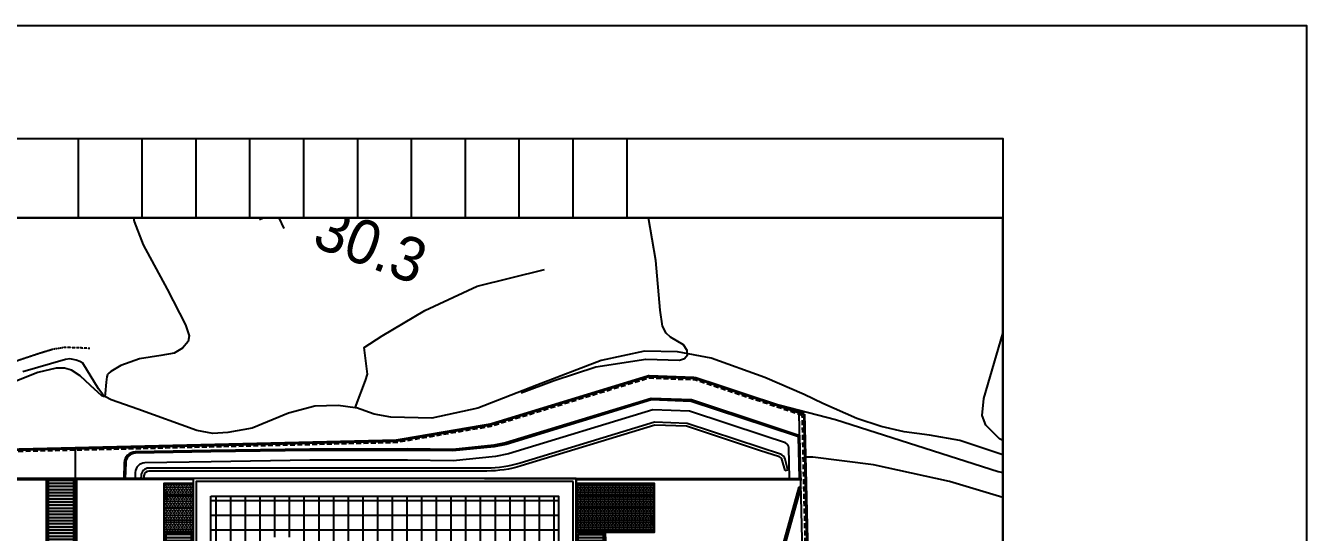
# Model space of a CAD drawing. Extents: x 152195838 to 160350639, y 364657247 to 370318102.
# Drawn here: x 160089147 to 160350639, y 365060630 to 365163969 of the extents above; entities that cross this region are included whole.
import ezdxf
from ezdxf.xclip import XClip

# ---------------------------------------------------------------- set-up
doc = ezdxf.new("R2010")
doc.units = 0
doc.header["$MEASUREMENT"] = 0
for name, pattern in [('5M2P5', [7.5, 5, -2.5]), ('AAA004', [3, 2, -1]), ('DASHED', [0.75, 0.5, -0.25]), ('DIVIDEX2', [2.5, 1, -0.5, 0, -0.5, 0, -0.5]), ('HID', [2.3, 1.5, -0.8]), ('PHANTOM2', [1.25, 0.625, -0.125, 0.125, -0.125, 0.125, -0.125]), ('사무실2종$0$ACAD_ISO04W100', [30, 24, -3, 0, -3])]:
    doc.linetypes.add(name, pattern=pattern)
doc.layers.get('0').update_dxf_attribs({"linetype": 'CONTINUOUS'})
for name, color, linetype in [('0 구역계(부지)', 5, 'PHANTOM2'), ('4A.TEC ELE 1', 7, 'CONTINUOUS'), ('4A.TEC OPEN', 9, 'HID'), ('4A.TEC SITE', 1, 'DIVIDEX2'), ('4A.TEC 벽체 3', 4, 'CONTINUOUS'), ('4A.TEC 주차 확장형', 8, 'CONTINUOUS'), ('4A.TEC 해치 1', 9, 'CONTINUOUS'), ('A0013116', 1, 'CONTINUOUS'), ('A0023119', 1, '5M2P5'), ('E0022112', 5, 'CONTINUOUS'), ('F0017111', 30, 'CONTINUOUS'), ('F0017114', 7, 'CONTINUOUS'), ('F0027217', 7, 'CONTINUOUS'), ('HAT', 5, 'CONTINUOUS'), ('㈜SE&C 심볼', 7, 'CONTINUOUS'), ('㈜SE&C 패턴 1', 8, 'CONTINUOUS')]:
    doc.layers.add(name, color=color, linetype=linetype)
doc.layers.add('DEFPOINT', color=135, linetype='CONTINUOUS', plot=False)
doc.styles.add('NGSW', font='')
doc.styles.get('NGSW').set_extended_font_data('Dotum')
pattern_1 = [(180, (440424.4, -2000898.2), (-2e-12, -635), [])]

# ---------------------------------------------------------------- blocks, each defined once
blk = doc.blocks.new('zw$C900')
at = {"layer": '0 구역계(부지)', "linetype": 'AAA004', "ltscale": 500, "flags": 128}
blk.add_lwpolyline([(-78576, -83230), (-84358, -81321), (-100487, -75984), (-109941, -75633), (-142159, -85468), (-161435, -88757), (-252852, -90934), (-260151, -93736), (-271129, -102323), (-291575, -111577), (-291456, -113105), (-292591, -125163), (-292605, -129353), (-292051, -132630), (-291060, -134530), (-289085, -141318), (-289168, -144287), (-285317, -146399), (-285092, -151580), (-282702, -162240), (-272700, -185724), (-265309, -192985), (-216758, -218936), (-205440, -225775), (-188949, -237591), (-187640, -238240), (-161500, -240648), (-136284, -235184), (-121462, -234588), (-113066, -233536), (-95241, -239556), (-74880, -238437)], close=True, dxfattribs=at)
at = {"layer": '4A.TEC SITE', "color": 10, "linetype": '사무실2종$0$ACAD_ISO04W100', "ltscale": 300, "const_width": 600}
for points in [[(-78183, -82939), (-84232, -80941), (-100415, -75586), (-109993, -75231), (-142252, -85078), (-161474, -88358), (-252931, -90536)], [(-265548, -193310), (-216956, -219284), (-205660, -226110), (-189156, -237935), (-187750, -238631), (-161475, -241052), (-136234, -235582), (-121429, -234987), (-113107, -233944), (-95296, -239959), (-74470, -238816), (-74470, -238816), (-78183, -82939), (-78183, -82939)]]:
    blk.add_lwpolyline(points, dxfattribs=at)
blk = doc.blocks.new('zw$CACE')
at = {"layer": 'F0017111', "flags": 128}
for points in [[(77233, 261566), (80521, 251797), (86401, 238252), (89804, 233329), (93974, 229550), (99612, 226440), (114473, 221014)], [(105213, 129932), (102706, 129380), (92854, 135768), (76535, 147834), (71337, 150951), (57014, 159016), (44849, 164256), (30771, 168492), (15268, 171915), (2913, 173448), (1337, 173443)]]:
    blk.add_lwpolyline(points, dxfattribs=at)
at = {"layer": 'F0017114', "flags": 128}
blk.add_lwpolyline([(93016, 263493), (94393, 257236), (96680, 252559), (100146, 248605), (104778, 245433)], dxfattribs=at)
blk = doc.blocks.new('F0027217')
at = {"layer": 'F0027217'}
for p, q in [((-2.65, 2.65), (2.65, -2.65)), ((-2.65, -2.65), (2.65, 2.65))]:
    blk.add_line(p, q, dxfattribs=at)
blk = doc.blocks.new('dwgE1B8')
at = {"layer": 'A0013116', "flags": 128}
for points in [[(1173453, 1112610), (1169153, 1115096), (1162122, 1119791), (1153691, 1125138), (1145457, 1130060), (1136632, 1135032), (1127923, 1139502), (1116275, 1146754), (1114070, 1148787), (1107612, 1155408), (1100362, 1162546), (1094098, 1168509), (1088244, 1172804), (1079243, 1179117), (1072629, 1184710), (1068592, 1187951), (1065939, 1189871)], [(915777, 1190208), (911727, 1187363), (904987, 1184744)]]:
    blk.add_lwpolyline(points, dxfattribs=at)
at = {"layer": 'A0023119', "flags": 128}
blk.add_lwpolyline([(922015, 1122676), (919027, 1122821), (916736, 1122834), (914612, 1122517), (911675, 1121629), (907367, 1120186), (902723, 1118730), (898066, 1117694), (894954, 1117395), (891170, 1117455), (888354, 1117500)], dxfattribs=at)
at = {"layer": 'E0022112', "flags": 128}
for points in [[(976210, 1110589), (978307, 1116120), (978707, 1117441), (978045, 1122858), (981692, 1125218), (990434, 1130416), (1001118, 1135340), (1014830, 1138800)], [(1136116, 1087723), (1131670, 1090507), (1124273, 1094425), (1118379, 1097193), (1111680, 1099921), (1099643, 1103875), (1093484, 1104992), (1088267, 1105628), (1083616, 1106779), (1078641, 1108350), (1071663, 1111417), (1067898, 1113283), (1059860, 1116714), (1048868, 1120694), (1041991, 1121978), (1035285, 1122124), (1026428, 1120212), (1013286, 1115195), (1001256, 1110482), (991834, 1108482), (983448, 1108646), (980074, 1109288), (976491, 1110556), (976210, 1110589)], [(976210, 1110589), (972702, 1111008), (967959, 1110886), (962562, 1109472), (955167, 1106430), (950171, 1105515), (947159, 1105348), (943839, 1105953), (931844, 1110314), (926372, 1112200), (925216, 1112823), (924694, 1113264), (923824, 1114401), (920583, 1119641), (919989, 1119980), (919201, 1120285), (918603, 1120422), (917954, 1120541), (917046, 1120445), (908358, 1117928)]]:
    blk.add_lwpolyline(points, dxfattribs=at)
at = {"layer": 'F0017111', "flags": 128}
for points in [[(919824, 1189054), (922292, 1183664), (923914, 1179474), (927849, 1163829), (931083, 1148575), (932932, 1143812), (937813, 1134737), (941533, 1127458), (942280, 1125240), (942115, 1124109), (940954, 1122727), (939246, 1121680), (936493, 1121255), (932155, 1120562), (928341, 1119186), (926307, 1117964), (925894, 1117644), (925664, 1117339), (925497, 1116893), (925354, 1115810), (925171, 1113488), (925139, 1113243), (925065, 1113047), (924936, 1112922), (924802, 1112897), (924501, 1113019), (922129, 1115128), (920031, 1117105), (918291, 1118216), (916826, 1118629), (915146, 1118627), (911417, 1117733), (905393, 1115412)], [(1010072, 1113645), (1016818, 1116146), (1025307, 1118951), (1035521, 1120515), (1042382, 1120278), (1043404, 1120643), (1044031, 1121348), (1043971, 1122246), (1043248, 1123424), (1040554, 1124986), (1039694, 1125798), (1038954, 1127217), (1038496, 1130505), (1037578, 1140616), (1034650, 1157521), (1030963, 1174336), (1028340, 1186429), (1027580, 1188592)], [(1060780, 1111628), (1061112, 1111581), (1074245, 1108157), (1107494, 1097546), (1113076, 1096570), (1115430, 1096673), (1116633, 1097034), (1117069, 1097715), (1117005, 1098571), (1116247, 1099399), (1107738, 1104255), (1104927, 1107046), (1104229, 1109004), (1104529, 1112436), (1113469, 1143129), (1115335, 1146273), (1115344, 1146452), (1115236, 1146593), (1113956, 1147186), (1113774, 1147333), (1113637, 1147523), (1113117, 1148843), (1107289, 1155729), (1107164, 1156395), (1107345, 1156936), (1108917, 1158686), (1109020, 1159161), (1108806, 1159902), (1103228, 1167143), (1101193, 1170583), (1100203, 1173761), (1100764, 1175377), (1101717, 1177956), (1102092, 1178959), (1102629, 1179537), (1111831, 1184852), (1111977, 1185128), (1111992, 1185368), (1110518, 1190851)]]:
    blk.add_lwpolyline(points, dxfattribs=at)
at = {"layer": 'DEFPOINT', "xscale": 999.9999999999997, "yscale": 999.9999999999997, "zscale": 999.9999999999997, "rotation": 339.5087343485739}
blk.add_blockref('F0027217', (960063, 1150529), dxfattribs=at)
at = {"layer": 'DEFPOINT', "style": 'NGSW'}
blk.add_text('30.3', height=9000, rotation=339.50873, dxfattribs=at).set_placement((967093, 1143631))
blk = doc.blocks.new('asq9q')
for p, q in [((159790047, 364980932), (159791547, 364982432)), ((159790047, 364982432), (159791547, 364980932))]:
    blk.add_line(p, q)
at = {"linetype": 'DASHED'}
blk.add_lwpolyline([(159790047, 364980932), (159791547, 364980932), (159791547, 364982432), (159790047, 364982432)], close=True, dxfattribs=at)
blk = doc.blocks.new('dwgEE07')
at = {"layer": '4A.TEC 해치 1', "linetype": 'Continuous'}
h = blk.add_hatch(color=254, dxfattribs=at)
h.dxf.hatch_style = 1
h.paths.add_polyline_path([(0, 25100), (1500, 25100), (1500, 23600), (0, 23600), (0, 600), (6000, 600), (6000, 78800), (0, 78800), (0, 36100), (1500, 36100), (1500, 34600), (0, 34600)])
at = {"layer": '4A.TEC 해치 1'}
h = blk.add_hatch(dxfattribs=at)
h.set_pattern_fill('LINE', color=256, scale=200, angle=180)
h.set_pattern_definition(pattern_1)
h.paths.add_polyline_path([(400, 0), (400, 23600), (1500, 23600), (1500, 25100), (400, 25100), (400, 34600), (1500, 34600), (1500, 36100), (400, 36100), (400, 78400), (5600, 78400), (5600, 0)])
at = {"ltscale": 1000}
blk.add_lwpolyline([(0, 600), (6000, 600), (6000, 78800), (0, 78800)], dxfattribs=at)
at = {"layer": '4A.TEC ELE 1', "color": 8}
for p, q in [((400, 36100), (400, 78400)), ((400, 25100), (400, 34600)), ((400, 1000), (400, 23600))]:
    blk.add_line(p, q, dxfattribs=at)
blk.add_lwpolyline([(0, 1000), (5600, 1000), (5600, 78400), (400, 78400)], dxfattribs=at)
for p in [(-159790047, -364946332), (-159790047, -364957332)]:
    blk.add_blockref('asq9q', p)
blk = doc.blocks.new('zw$EEDA')
at = {"layer": '4A.TEC 해치 1', "linetype": 'Continuous'}
h = blk.add_hatch(color=254, dxfattribs=at)
h.dxf.hatch_style = 1
h.paths.add_polyline_path([(6000, 0), (6000, 11000), (4500, 11000), (4500, 12500), (6000, 12500), (6000, 31700), (4500, 31700), (4500, 33200), (6000, 33200), (6000, 45000), (4500, 45000), (4500, 46500), (6000, 46500), (6000, 89200), (0, 89200), (0, 0)])
at = {"layer": '4A.TEC 해치 1'}
h = blk.add_hatch(dxfattribs=at)
h.set_pattern_fill('LINE', color=256, scale=200, angle=360)
h.set_pattern_definition([(360, (-434424.4, 2090698.2), (2e-12, 635), [])])
edge = h.paths.add_edge_path()
edge.add_line((400, 88800), (5600, 88800))
edge.add_line((5600, 88800), (5600, 46500))
edge.add_line((5600, 46500), (4500, 46500))
edge.add_line((4500, 46500), (4500, 45000))
edge.add_line((4500, 45000), (5600, 45000))
edge.add_line((5600, 45000), (5600, 33200))
edge.add_line((5600, 33200), (4500, 33200))
edge.add_line((4500, 33200), (4500, 31700))
edge.add_line((4500, 31700), (5600, 31700))
edge.add_line((5600, 31700), (5600, 12500))
edge.add_line((5600, 12500), (4500, 12500))
edge.add_line((4500, 12500), (4500, 11000))
edge.add_line((4500, 11000), (5600, 11000))
edge.add_line((5600, 11000), (5600, 400))
edge.add_line((5600, 400), (400, 400))
edge.add_line((400, 400), (400, 88600))
at = {"ltscale": 1000}
blk.add_lwpolyline([(6000, 89200), (0, 89200), (0, 0), (6000, 0)], dxfattribs=at)
at = {"layer": '4A.TEC ELE 1', "color": 8}
for p, q in [((5600, 88800), (5600, 46500)), ((5600, 45000), (5600, 33200)), ((5600, 31700), (5600, 12500)), ((5600, 11000), (5600, 400))]:
    blk.add_line(p, q, dxfattribs=at)
blk.add_lwpolyline([(6000, 88800), (400, 88800), (400, 400), (5600, 400)], dxfattribs=at)
for p in [(-159785547, -364935932), (-159785547, -364949232), (-159785547, -364969932)]:
    blk.add_blockref('asq9q', p)
blk = doc.blocks.new('dwg7F0D')
at = {"linetype": 'Continuous'}
blk.add_line((193053, 200940), (193053, 207083), dxfattribs=at)
for points in [[(340479, 214503), (335768, 216059), (319585, 221414), (310007, 221769), (277748, 211922), (258526, 208642), (193005, 207082)], [(344530, 58161), (340818, 214037)], [(193053, 200940), (193053, 207083)], [(337907, 202523), (338487, 202675)], [(193053, 200940), (164413, 200940)], [(193053, 200640), (164413, 200640)], [(343748, 78402), (343542, 87021), (339711, 96714), (339405, 109549), (338945, 128430), (338657, 140962), (337549, 187458), (340788, 199199)], [(343748, 78402), (343542, 87021), (339711, 96714), (339405, 109549), (338945, 128430), (338657, 140962), (337549, 187458), (340788, 199199)], [(344148, 78412), (343941, 87102), (340109, 96795), (339804, 109574), (339347, 128431), (339057, 140947), (337951, 187408), (341173, 199093)], [(341173, 199093), (340788, 199199)]]:
    blk.add_lwpolyline(points, dxfattribs=at)
for points in [[(341129, 200966), (340923, 209617), (334357, 211786), (318778, 216940), (310596, 217244), (280860, 208167), (278480, 207702), (270056, 206858), (260832, 206940), (240878, 206930), (220676, 206649), (205250, 206363, 0.400453), (202993, 204130), (202902, 200948)], [(340829, 200959), (340628, 209399), (334263, 211501), (318725, 216642), (310636, 216943), (280933, 207875), (278524, 207404), (270070, 206558), (260831, 206640), (240881, 206630), (220681, 206349), (205255, 206063, 0.400453), (203293, 204121), (203202, 200940)], [(338829, 200940), (338679, 207237, 0.3170339), (337993, 208163), (333636, 209602), (318366, 214654), (310898, 214931), (281418, 205932), (278816, 205424), (270161, 204557), (260832, 204640), (240908, 204631), (220714, 204350), (207200, 204099, 0.400453), (205238, 202157), (205201, 200882)], [(338487, 202675), (337923, 204832, 0.2543086), (336943, 205877), (332852, 207228), (317918, 212169), (311225, 212418), (283844, 204059, -0.0742057), (277012, 203040), (208018, 203040, 0.4058377), (206419, 201485), (206404, 200957)], [(337907, 202523), (337343, 204680, 0.2543086), (336754, 205307), (332664, 206658), (317811, 211573), (311304, 211814), (284020, 203485, -0.0742057), (277012, 202440), (208018, 202440, 0.4058377), (207019, 201468), (207003, 200940)]]:
    blk.add_lwpolyline(points, format="xyb", dxfattribs=at)
blk = doc.blocks.new('s98w7er')
at = {"layer": 'DEFPOINT'}
for p, q in [((157579947, 365124806), (157579947, 365140969)), ((157592947, 365124806), (157592947, 365140969)), ((157603947, 365124806), (157603947, 365140969)), ((157614947, 365124806), (157614947, 365140969)), ((157625947, 365124806), (157625947, 365140969)), ((157636947, 365124806), (157636947, 365140969)), ((157647947, 365124806), (157647947, 365140969)), ((157658947, 365124806), (157658947, 365140969)), ((157669947, 365124806), (157669947, 365140969)), ((157680947, 365124806), (157680947, 365140969)), ((157691947, 365124806), (157691947, 365140969)), ((157459834, 365071032), (157443671, 365071032)), ((157459834, 365060032), (157443671, 365060032)), ((157459834, 365049032), (157443671, 365049032)), ((157459834, 365038032), (157443671, 365038032)), ((157459834, 365027032), (157443671, 365027032)), ((157459834, 365016032), (157443671, 365016032)), ((157459834, 365005032), (157443671, 365005032)), ((157459834, 364994032), (157443671, 364994032)), ((157459834, 364983032), (157443671, 364983032))]:
    blk.add_line(p, q, dxfattribs=at)
blk = doc.blocks.new('zw$EE0')
at = {"layer": '4A.TEC 해치 1', "linetype": 'Continuous'}
h = blk.add_hatch(color=254, dxfattribs=at)
h.dxf.hatch_style = 1
h.paths.add_polyline_path([(0, 34600), (0, 25100), (0, 25100), (0, 23600), (0, 23600), (0, 600), (6000, 600), (6000, 78800), (0, 78800), (0, 36100), (0, 36100), (0, 34600)])
at = {"layer": '4A.TEC 해치 1'}
h = blk.add_hatch(dxfattribs=at)
h.set_pattern_fill('LINE', color=256, scale=200, angle=180)
h.set_pattern_definition(pattern_1)
h.paths.add_polyline_path([(400, 36100), (400, 78400), (5600, 78400), (5600, 0), (400, 0), (400, 34600)])
at = {"ltscale": 1000}
blk.add_lwpolyline([(0, 600), (6000, 600), (6000, 78800), (0, 78800)], dxfattribs=at)
at = {"layer": '4A.TEC ELE 1', "color": 8}
blk.add_line((400, 1000), (400, 78400), dxfattribs=at)
blk.add_lwpolyline([(0, 1000), (5600, 1000), (5600, 78400), (400, 78400)], dxfattribs=at)

msp = doc.modelspace()

# ---------------------------------------------------------------- hatches: boundary and pattern name
at = {"layer": 'HAT'}
h = msp.add_hatch(dxfattribs=at)
h.set_pattern_fill('_USER', color=8, scale=3000, double=1, pattern_type=0)
h.set_pattern_definition([(0, (160194047, 365163116.4), (0, 3000), []), (90, (160194047, 365163116.4), (-3000, 2e-13), [])])
h.paths.add_polyline_path([(160145547.0046, 365059631.8958), (160145547.0046, 365056091.8958), (160138307.0046, 365056091.8958), (160138307.0046, 365059631.8958)], flags=16)
h.paths.add_polyline_path([(160197947.0046, 364986031.8958), (160126947.0046, 364986031.8958), (160126947.0046, 364994431.8958), (160126947.0046, 364997854.3443), (160135347.0046, 364997971.8958), (160135347.0046, 364994431.8958), (160145672.0046, 364994431.8958), (160145672.0046, 364997971.8958), (160126947.0046, 364997971.8958), (160126947.0046, 365068031.8958), (160197947.0046, 365068031.8958)])
at = {"layer": '㈜SE&C 패턴 1'}
h = msp.add_hatch(dxfattribs=at)
h.set_pattern_fill('ANSI31', color=253, scale=50, angle=270, style=0)
h.set_pattern_definition([(270, (151905017.3, 367374435.34), (274.963066, 1e-11), [158.75, -317.5]), (30, (151905017.3, 367374435.34), (-137.481533, 238.125), [158.75, -317.5]), (330, (151905017.3, 367374276.6), (137.481533, 238.125), [158.75, -317.5])])
h.paths.add_polyline_path([(160117447.0046, 365060831.8958), (160123347.0046, 365060831.8958), (160123347.0046, 365070431.8958), (160117447.0046, 365070431.8958)])
h = msp.add_hatch(dxfattribs=at)
h.set_pattern_fill('ANSI31', color=253, scale=50, angle=270, style=0)
h.set_pattern_definition([(270, (151918042.14, 367372016.3), (274.963066, 1e-11), [158.75, -317.5]), (30, (151918042.14, 367372016.3), (-137.481533, 238.125), [158.75, -317.5]), (330, (151918042.14, 367371857.56), (137.481533, 238.125), [158.75, -317.5])])
h.paths.add_polyline_path([(160217447.0046, 365060831.8958), (160201547.0046, 365060831.8958), (160201547.0046, 365070431.8958), (160217447.0046, 365070431.8958)])

# ---------------------------------------------------------------- linework, layer by layer
for p, q in [((160201547.0046, 365071631.8958), (160247631.0808, 365071631.8958)), ((160201547.0046, 365071431.8958), (160247631.0808, 365071431.8958)), ((160201547.0046, 365065631.8958), (160217447.0046, 365065631.8958))]:
    msp.add_line(p, q)
at = {"flags": 128}
for points in [[(160182847.0046, 365071631.8958), (160099347.0046, 365071631.8958), (160099347.0046, 364982431.8958), (160201547.0046, 364982431.8958), (160201547.0046, 365060531.8958)], [(160123347.0046, 365071431.8958), (160099547.0046, 365071431.8958), (160099547.0046, 364982631.8958), (160123347.0046, 364982631.8958)], [(160123347.0046, 365060631.8958), (160117447.0046, 365060631.8958), (160117447.0046, 365070631.8958), (160123347.0046, 365070631.8958)], [(160123347.0046, 365060831.8958), (160117447.0046, 365060831.8958), (160117447.0046, 365070431.8958), (160123347.0046, 365070431.8958)], [(160201547.0046, 365070631.8958), (160217447.0046, 365070631.8958), (160217447.0046, 365060631.8958), (160201547.0046, 365060631.8958)], [(160201547.0046, 365070431.8958), (160217447.0046, 365070431.8958), (160217447.0046, 365060831.8958), (160201547.0046, 365060831.8958)]]:
    msp.add_lwpolyline(points, dxfattribs=at)
at = {"layer": '4A.TEC OPEN', "ltscale": 1000, "flags": 128}
msp.add_lwpolyline([(160201547.0046, 365060631.8958), (160207547.0046, 365060631.8958), (160207547.0046, 364982431.8958), (160201547.0046, 364982431.8958)], dxfattribs=at)
at = {"layer": '4A.TEC 벽체 3'}
msp.add_lwpolyline([(160182847.0046, 365071631.8958), (160201547.0046, 365071631.8958), (160201547.0046, 364982431.8958), (160171847.0046, 364982431.8958), (160171847.0046, 364982431.8958), (160123347.0046, 364982431.8958), (160123347.0046, 365060631.8958)], dxfattribs=at)
for points in [[(160201547.0046, 365071631.8958), (160123347.0046, 365071631.8958), (160123347.0046, 364982431.8958), (160201547.0046, 364982431.8958)], [(160200947.0046, 365071031.8958), (160123947.0046, 365071031.8958), (160123947.0046, 364983031.8958), (160200947.0046, 364983031.8958)]]:
    msp.add_lwpolyline(points, close=True, dxfattribs=at)
at = {"layer": 'DEFPOINT', "color": 5}
msp.add_lwpolyline([(160350639.3792, 364866968.7306), (159930639.3792, 364866968.7306), (159930639.3792, 365163968.7306), (160350639.3792, 365163968.7306)], close=True, dxfattribs=at)
at = {"layer": 'DEFPOINT'}
for points in [[(159963670.7345, 365140968.7306), (160288639.3792, 365140968.7306), (160288639.3792, 364896968.7306), (159963670.7345, 364896968.7306)], [(159979833.8928, 365124805.5723), (160288639.3792, 365124805.5723), (160288639.3792, 364896968.7306), (159979833.8928, 364896968.7306)]]:
    msp.add_lwpolyline(points, close=True, dxfattribs=at)
at = {"layer": 'HAT', "color": 8}
msp.add_lwpolyline([(160126947.0046, 365068031.8958), (160197947.0046, 365068031.8958), (160197947.0046, 364986031.8958), (160126947.0046, 364986031.8958)], close=True, dxfattribs=at)
at = {"layer": '㈜SE&C 심볼', "color": 1, "ltscale": 10}
for p, q in [((160117447.0046, 365068131.8958), (160123347.0046, 365068131.8958)), ((160201547.0046, 365068131.8958), (160217447.0046, 365068131.8958)), ((160117447.0046, 365063131.8958), (160123347.0046, 365063131.8958)), ((160201547.0046, 365063131.8958), (160217447.0046, 365063131.8958))]:
    msp.add_line(p, q, dxfattribs=at)
for points in [[(160117881.1907, 365068972.4313), (160118000.4707, 365068903.565), (160117606.0445, 365068131.8958), (160118053.2431, 365067357.3251), (160117933.9631, 365067288.4588), (160117447.0045, 365068131.8958)], [(160217012.8185, 365062291.3603), (160216893.5385, 365062360.2267), (160217287.9646, 365063131.8958), (160216840.7661, 365063906.4665), (160216960.0461, 365063975.3328), (160217447.0046, 365063131.8958)]]:
    msp.add_lwpolyline(points, close=True, dxfattribs=at)
at = {"layer": '㈜SE&C 심볼', "color": 1, "ltscale": 10, "const_width": 169.0637}
for points in [[(160217511.9849, 365068077.829, 1), (160217382.0247, 365068185.9626, 1)], [(160117382.0243, 365063185.9626, 1), (160117511.9845, 365063077.829, 1)]]:
    msp.add_lwpolyline(points, format="xyb", close=True, dxfattribs=at)
at = {"layer": '㈜SE&C 패턴 1', "color": 253}
msp.add_line((160117447.0046, 365065631.8958), (160123347.0046, 365065631.8958), dxfattribs=at)

# ---------------------------------------------------------------- block references
ref = msp.add_blockref('zw$C900', (160326294.1963, 365167692.3902))
XClip(ref).set_block_clipping_path([(-346460.3034804165, -270723.6596113443), (-37654.8170804977, -42886.8178881407)])
ref = msp.add_blockref('dwg7F0D', (159906294.1963, 364870692.3902))
XClip(ref).set_block_clipping_path([(73539.6965195835, 26276.3403886557), (382345.1829194725, 254113.1821118593)])
msp.add_blockref('zw$EEDA', (160093347.0046, 364982431.8958))
at = {"layer": '4A.TEC 주차 확장형'}
ref = msp.add_blockref('zw$CACE', (160246983.9236, 364902517.9126), dxfattribs=at)
XClip(ref).set_block_clipping_path([(-267150.0308521986, -5549.1819975972), (41655.4555477202, 222287.6597256064)])
at = {"layer": 'DEFPOINT'}
msp.add_blockref('s98w7er', (2520000, 0), dxfattribs=at)
at = {"layer": 'F0027217'}
ref = msp.add_blockref('dwgE1B8', (159180233.8627, 363975469.3043), dxfattribs=at)
XClip(ref).set_block_clipping_path([(799600.0300599933, 921499.4263451099), (1108405.5164599121, 1149336.2680683136)])
at = {"layer": 'F0027217', "rotation": 180}
msp.add_blockref('zw$EE0', (160123347.0046, 365061231.8958), dxfattribs=at)
at = {"layer": 'F0027217'}
msp.add_blockref('dwgEE07', (160201546.9453, 364981831.8958), dxfattribs=at)

doc.saveas('drawing.dxf')
